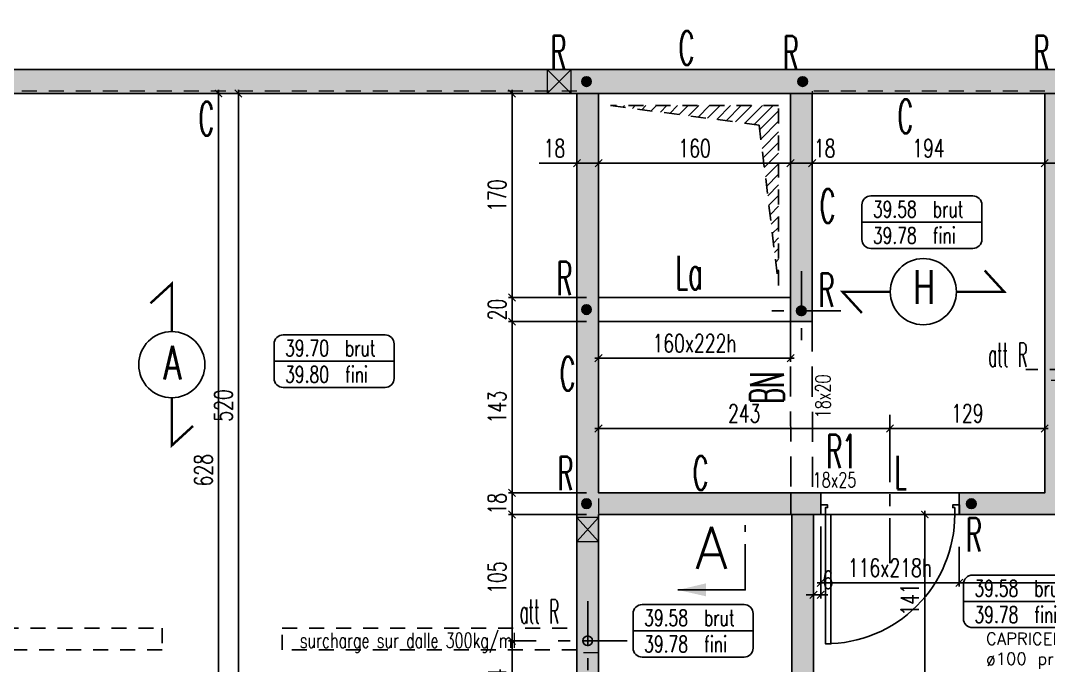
# Model space of a CAD drawing. Extents: x 308 to 787, y -199 to -146.
# Drawn here: x 363.32 to 371.88, y -167.62 to -162.24 of the extents above; entities that cross this region are included whole.
import ezdxf
from ezdxf.enums import TextEntityAlignment as Align

# ---------------------------------------------------------------- set-up
doc = ezdxf.new("R2010")
doc.units = 0
doc.header["$LTSCALE"] = 0.5
doc.header["$MEASUREMENT"] = 0
for name, pattern in [('AXES2', [1.125, 0.75, -0.125, 0.125, -0.125]), ('CACHE', [0.375, 0.25, -0.125]), ('CONTINU', [0]), ('DISCONTINU', [0.75, 0.5, -0.25]), ('DISCONTINU2', [0.375, 0.25, -0.125])]:
    doc.linetypes.add(name, pattern=pattern)
doc.layers.get('0').update_dxf_attribs({"linetype": 'CONTINUOUS'})
doc.layers.get('DEFPOINTS').update_dxf_attribs({"linetype": 'CONTINUOUS'})
doc.layers.add('00 - RESERVATIONS SPEC Plombier', color=90, linetype='CONTINUOUS', lineweight=20)
for name, color, linetype in [('_ SERTI RESERVATION', 210, 'CACHE'), ('AXES', 6, 'AXES2'), ('COTATION', 7, 'CONTINUOUS'), ('HABILLAGE', 7, 'CONTINUOUS'), ('MURS', 3, 'CONTINUOUS'), ('PLANCHER', 7, 'CONTINUOUS'), ('POCHAGE', 254, 'CONTINUOUS'), ('POTEAUX', 1, 'CONTINUOUS'), ('POUTRES', 2, 'CONTINUOUS'), ('RAID', 1, 'CONTINUOUS'), ('RDC', 7, 'DISCONTINU2'), ('REP-COUPES', 5, 'CONTINUOUS'), ('REPERAGE', 4, 'CONTINUOUS'), ('REPERE-CHAI', 4, 'CONTINUOUS'), ('REPERE-POUT', 4, 'CONTINUOUS'), ('REPERE-RAID', 4, 'CONTINUOUS'), ('TPFI cloisonsSAAD', 4, 'CONTINUOUS')]:
    doc.layers.add(name, color=color, linetype=linetype)
doc.styles.add('ROMANS8', font='romans.shx', dxfattribs={"width": 0.7})
doc.styles.get("Standard").update_dxf_attribs({"font": 'txt.shx'})
doc.dimstyles.new('COT50 cm', dxfattribs={"dimtxt": 0.15, "dimasz": 0.06, "dimexe": 0.03, "dimexo": 0.1, "dimgap": 0.05, "dimtad": 1, "dimdec": 0, "dimlfac": 100, "dimzin": 0, "dimdsep": 46, "dimtxsty": 'ROMANS8', "dimblk1": 'OBLIQUE', "dimblk2": 'OBLIQUE', "dimsah": 1, "dimcen": 0.03, "dimdle": 0.03, "dimclrt": 1, "dimadec": 0, "dimazin": 0, "dimtfac": 1, "dimtdec": 0, "dimtmove": 0, "dimatfit": 3, "dimfxl": 0, "dimtolj": 1, "dimtzin": 0, "dimlwd": -1, "dimlwe": -1, "dimarcsym": 0})

# ---------------------------------------------------------------- blocks, each defined once
blk = doc.blocks.new('139')
at = {"layer": 'HABILLAGE', "color": 7}
blk.add_line((-0.665, 0), (0.665, 0), dxfattribs=at)
at = {"layer": 'HABILLAGE'}
blk.add_lwpolyline([(-0.565, -0.291), (0.565, -0.291, 0.414214), (0.665, -0.191), (0.665, 0.191, 0.414214), (0.565, 0.291), (-0.565, 0.291, 0.414214), (-0.665, 0.191), (-0.665, -0.191, 0.414214)], format="xyb", close=True, dxfattribs=at)
at = {"layer": 'HABILLAGE', "color": 1, "width": 0.7}
for s, p in [('brut', (0.121, 0.054)), ('fini', (0.121, -0.237))]:
    blk.add_text(s, height=0.18, dxfattribs=at).set_placement(p)
for tag, p in [('NIVBRUT', (-0.543, 0.054)), ('NIVFINI', (-0.543, -0.237))]:
    blk.add_attdef(tag, p, '', height=0.18, dxfattribs=at)
blk = doc.blocks.new('_Oblique')
at = {"layer": 'COTATION', "color": 0, "lineweight": -2}
blk.add_line((-0.5, -0.5), (0.5, 0.5), dxfattribs=at)
blk = doc.blocks.new('*D43')
at = {"layer": 'COTATION', "color": 0, "transparency": 16777216}
for p, q in [((367.9235, -160.071), (368.1634, -160.071)), ((367.9535, -160.371), (367.9535, -160.041)), ((368.1334, -160.371), (368.1334, -160.041))]:
    blk.add_line(p, q, dxfattribs=at)
at = {"layer": 'DEFPOINTS', "color": 0, "transparency": 16777216}
for p in [(368.1334, -160.071), (367.9535, -162.8513), (368.1334, -162.8514)]:
    blk.add_point(p, dxfattribs=at)
at = {"layer": 'COTATION', "color": 0, "transparency": 16777216, "xscale": 0.06, "yscale": 0.06, "zscale": 0.06, "rotation": 180}
blk.add_blockref('_Oblique', (367.9535, -160.071), dxfattribs=at)
at = {"layer": 'COTATION', "color": 0, "transparency": 16777216, "xscale": 0.06, "yscale": 0.06, "zscale": 0.06}
blk.add_blockref('_Oblique', (368.1334, -160.071), dxfattribs=at)
at = {"layer": 'COTATION', "color": 1, "transparency": 16777216, "insert": (368.0434, -159.946), "char_height": 0.15, "attachment_point": 5, "style": 'ROMANS8'}
blk.add_mtext('\\A1;18', dxfattribs=at)
blk = doc.blocks.new('*D44')
at = {"layer": 'COTATION', "color": 0, "transparency": 16777216}
for p, q in [((368.1034, -160.071), (369.764, -160.071)), ((368.1334, -160.371), (368.1334, -160.041)), ((369.734, -160.371), (369.734, -160.041))]:
    blk.add_line(p, q, dxfattribs=at)
at = {"layer": 'DEFPOINTS', "color": 0, "transparency": 16777216}
for p in [(369.734, -160.071), (368.1334, -162.8514), (369.734, -162.8522)]:
    blk.add_point(p, dxfattribs=at)
at = {"layer": 'COTATION', "color": 0, "transparency": 16777216, "xscale": 0.06, "yscale": 0.06, "zscale": 0.06, "rotation": 180}
blk.add_blockref('_Oblique', (368.1334, -160.071), dxfattribs=at)
at = {"layer": 'COTATION', "color": 0, "transparency": 16777216, "xscale": 0.06, "yscale": 0.06, "zscale": 0.06}
blk.add_blockref('_Oblique', (369.734, -160.071), dxfattribs=at)
at = {"layer": 'COTATION', "color": 1, "transparency": 16777216, "insert": (368.9337, -159.946), "char_height": 0.15, "attachment_point": 5, "style": 'ROMANS8'}
blk.add_mtext('\\A1;160', dxfattribs=at)
blk = doc.blocks.new('*D45')
at = {"layer": 'COTATION', "color": 0, "transparency": 16777216}
for p, q in [((369.704, -160.071), (369.9441, -160.071)), ((369.734, -160.371), (369.734, -160.041)), ((369.9141, -160.371), (369.9141, -160.041))]:
    blk.add_line(p, q, dxfattribs=at)
at = {"layer": 'DEFPOINTS', "color": 0, "transparency": 16777216}
for p in [(369.9141, -160.071), (369.734, -162.8522), (369.9141, -162.8522)]:
    blk.add_point(p, dxfattribs=at)
at = {"layer": 'COTATION', "color": 0, "transparency": 16777216, "xscale": 0.06, "yscale": 0.06, "zscale": 0.06, "rotation": 180}
blk.add_blockref('_Oblique', (369.734, -160.071), dxfattribs=at)
at = {"layer": 'COTATION', "color": 0, "transparency": 16777216, "xscale": 0.06, "yscale": 0.06, "zscale": 0.06}
blk.add_blockref('_Oblique', (369.9141, -160.071), dxfattribs=at)
at = {"layer": 'COTATION', "color": 1, "transparency": 16777216, "insert": (369.8241, -159.946), "char_height": 0.15, "attachment_point": 5, "style": 'ROMANS8'}
blk.add_mtext('\\A1;18', dxfattribs=at)
blk = doc.blocks.new('*D46')
at = {"layer": 'COTATION', "color": 0, "transparency": 16777216}
for p, q in [((369.8841, -160.071), (371.8818, -160.071)), ((369.9141, -160.371), (369.9141, -160.041)), ((371.8518, -160.371), (371.8518, -160.041))]:
    blk.add_line(p, q, dxfattribs=at)
at = {"layer": 'DEFPOINTS', "color": 0, "transparency": 16777216}
for p in [(371.8518, -160.071), (369.9141, -162.8522), (371.8518, -162.8522)]:
    blk.add_point(p, dxfattribs=at)
at = {"layer": 'COTATION', "color": 0, "transparency": 16777216, "xscale": 0.06, "yscale": 0.06, "zscale": 0.06, "rotation": 180}
blk.add_blockref('_Oblique', (369.9141, -160.071), dxfattribs=at)
at = {"layer": 'COTATION', "color": 0, "transparency": 16777216, "xscale": 0.06, "yscale": 0.06, "zscale": 0.06}
blk.add_blockref('_Oblique', (371.8518, -160.071), dxfattribs=at)
at = {"layer": 'COTATION', "color": 1, "transparency": 16777216, "insert": (370.8829, -159.946), "char_height": 0.15, "attachment_point": 5, "style": 'ROMANS8'}
blk.add_mtext('\\A1;194', dxfattribs=at)
blk = doc.blocks.new('*D47')
at = {"layer": 'COTATION', "color": 0, "transparency": 16777216}
for p, q in [((371.8218, -160.071), (372.0618, -160.071)), ((371.8518, -160.371), (371.8518, -160.041)), ((372.0318, -160.371), (372.0318, -160.041))]:
    blk.add_line(p, q, dxfattribs=at)
at = {"layer": 'DEFPOINTS', "color": 0, "transparency": 16777216}
for p in [(372.0318, -160.071), (371.8518, -162.8522), (372.0318, -162.8522)]:
    blk.add_point(p, dxfattribs=at)
at = {"layer": 'COTATION', "color": 0, "transparency": 16777216, "xscale": 0.06, "yscale": 0.06, "zscale": 0.06, "rotation": 180}
blk.add_blockref('_Oblique', (371.8518, -160.071), dxfattribs=at)
at = {"layer": 'COTATION', "color": 0, "transparency": 16777216, "xscale": 0.06, "yscale": 0.06, "zscale": 0.06}
blk.add_blockref('_Oblique', (372.0318, -160.071), dxfattribs=at)
at = {"layer": 'COTATION', "color": 1, "transparency": 16777216, "insert": (371.9418, -159.946), "char_height": 0.15, "attachment_point": 5, "style": 'ROMANS8'}
blk.add_mtext('\\A1;18', dxfattribs=at)
blk = doc.blocks.new('*D92')
at = {"layer": 'COTATION', "color": 0, "transparency": 16777216}
for p, q in [((353.2059, -159.5462), (375.0628, -159.5462)), ((353.2359, -160.3413), (353.2359, -159.5162)), ((375.0328, -160.5462), (375.0328, -159.5162))]:
    blk.add_line(p, q, dxfattribs=at)
at = {"layer": 'DEFPOINTS', "color": 0, "transparency": 16777216}
for p in [(375.0328, -159.5462), (353.2359, -160.4413), (375.0328, -162.6513)]:
    blk.add_point(p, dxfattribs=at)
at = {"layer": 'COTATION', "color": 0, "transparency": 16777216, "xscale": 0.06, "yscale": 0.06, "zscale": 0.06, "rotation": 180}
blk.add_blockref('_Oblique', (353.2359, -159.5462), dxfattribs=at)
at = {"layer": 'COTATION', "color": 0, "transparency": 16777216, "xscale": 0.06, "yscale": 0.06, "zscale": 0.06}
blk.add_blockref('_Oblique', (375.0328, -159.5462), dxfattribs=at)
at = {"layer": 'COTATION', "color": 1, "transparency": 16777216, "insert": (364.1343, -159.4212), "char_height": 0.15, "attachment_point": 5, "style": 'ROMANS8'}
blk.add_mtext('\\A1;2180', dxfattribs=at)
blk = doc.blocks.new('*D289')
at = {"layer": 'COTATION', "color": 0, "transparency": 16777216}
for p, q in [((365.4418, -162.8513), (365.1015, -162.8513)), ((365.1315, -168.0813), (365.1315, -162.8213)), ((365.4152, -168.0513), (365.1015, -168.0513))]:
    blk.add_line(p, q, dxfattribs=at)
at = {"layer": 'DEFPOINTS', "color": 0, "transparency": 16777216}
for p in [(365.1315, -162.8513), (365.5418, -162.8513), (365.5152, -168.0513)]:
    blk.add_point(p, dxfattribs=at)
at = {"layer": 'COTATION', "color": 0, "transparency": 16777216, "xscale": 0.06, "yscale": 0.06, "zscale": 0.06}
for p, rotation in [((365.1315, -162.8513), 90), ((365.1315, -168.0513), 270)]:
    blk.add_blockref('_Oblique', p, dxfattribs=dict(at, rotation=rotation))
at = {"layer": 'COTATION', "color": 1, "transparency": 16777216, "insert": (365.0065, -165.4513), "char_height": 0.15, "attachment_point": 5, "rotation": 90, "style": 'ROMANS8'}
blk.add_mtext('\\A1;520', dxfattribs=at)
blk = doc.blocks.new('*D301')
at = {"layer": 'COTATION', "color": 0, "transparency": 16777216}
for p, q in [((367.4124, -168.0813), (367.4124, -167.3813)), ((367.6139, -167.4113), (367.3824, -167.4113)), ((367.7361, -168.0513), (367.3824, -168.0513))]:
    blk.add_line(p, q, dxfattribs=at)
at = {"layer": 'DEFPOINTS', "color": 0, "transparency": 16777216}
for p in [(367.4124, -167.4113), (367.7139, -167.4113), (367.8361, -168.0513)]:
    blk.add_point(p, dxfattribs=at)
at = {"layer": 'COTATION', "color": 0, "transparency": 16777216, "xscale": 0.06, "yscale": 0.06, "zscale": 0.06}
for p, rotation in [((367.4124, -167.4113), 90), ((367.4124, -168.0513), 270)]:
    blk.add_blockref('_Oblique', p, dxfattribs=dict(at, rotation=rotation))
at = {"layer": 'COTATION', "color": 1, "transparency": 16777216, "insert": (367.2874, -167.7313), "char_height": 0.15, "attachment_point": 5, "rotation": 90, "style": 'ROMANS8'}
blk.add_mtext('\\A1;64', dxfattribs=at)
blk = doc.blocks.new('*D302')
at = {"layer": 'COTATION', "color": 0, "transparency": 16777216}
for p, q in [((368.0341, -166.3595), (367.3824, -166.3595)), ((367.4124, -167.4413), (367.4124, -166.3295)), ((367.6139, -167.4113), (367.3824, -167.4113))]:
    blk.add_line(p, q, dxfattribs=at)
at = {"layer": 'DEFPOINTS', "color": 0, "transparency": 16777216}
for p in [(367.4124, -166.3595), (368.1341, -166.3595), (367.7139, -167.4113)]:
    blk.add_point(p, dxfattribs=at)
at = {"layer": 'COTATION', "color": 0, "transparency": 16777216, "xscale": 0.06, "yscale": 0.06, "zscale": 0.06}
for p, rotation in [((367.4124, -166.3595), 90), ((367.4124, -167.4113), 270)]:
    blk.add_blockref('_Oblique', p, dxfattribs=dict(at, rotation=rotation))
at = {"layer": 'COTATION', "color": 1, "transparency": 16777216, "insert": (367.2874, -166.8854), "char_height": 0.15, "attachment_point": 5, "rotation": 90, "style": 'ROMANS8'}
blk.add_mtext('\\A1;105', dxfattribs=at)
blk = doc.blocks.new('*D303')
at = {"layer": 'COTATION', "color": 0, "transparency": 16777216}
for p, q in [((368.0341, -166.179), (367.3824, -166.179)), ((367.4124, -166.3895), (367.4124, -166.149)), ((368.0341, -166.3595), (367.3824, -166.3595))]:
    blk.add_line(p, q, dxfattribs=at)
at = {"layer": 'DEFPOINTS', "color": 0, "transparency": 16777216}
for p in [(367.4124, -166.179), (368.1341, -166.179), (368.1341, -166.3595)]:
    blk.add_point(p, dxfattribs=at)
at = {"layer": 'COTATION', "color": 0, "transparency": 16777216, "xscale": 0.06, "yscale": 0.06, "zscale": 0.06}
for p, rotation in [((367.4124, -166.179), 90), ((367.4124, -166.3595), 270)]:
    blk.add_blockref('_Oblique', p, dxfattribs=dict(at, rotation=rotation))
at = {"layer": 'COTATION', "color": 1, "transparency": 16777216, "insert": (367.2874, -166.2692), "char_height": 0.15, "attachment_point": 5, "rotation": 90, "style": 'ROMANS8'}
blk.add_mtext('\\A1;18', dxfattribs=at)
blk = doc.blocks.new('*D304')
at = {"layer": 'COTATION', "color": 0, "transparency": 16777216}
for p, q in [((367.4124, -166.209), (367.4124, -164.7217)), ((368.0339, -164.7517), (367.3824, -164.7517)), ((368.0341, -166.179), (367.3824, -166.179))]:
    blk.add_line(p, q, dxfattribs=at)
at = {"layer": 'DEFPOINTS', "color": 0, "transparency": 16777216}
for p in [(367.4124, -164.7517), (368.1339, -164.7517), (368.1341, -166.179)]:
    blk.add_point(p, dxfattribs=at)
at = {"layer": 'COTATION', "color": 0, "transparency": 16777216, "xscale": 0.06, "yscale": 0.06, "zscale": 0.06}
for p, rotation in [((367.4124, -164.7517), 90), ((367.4124, -166.179), 270)]:
    blk.add_blockref('_Oblique', p, dxfattribs=dict(at, rotation=rotation))
at = {"layer": 'COTATION', "color": 1, "transparency": 16777216, "insert": (367.2874, -165.4653), "char_height": 0.15, "attachment_point": 5, "rotation": 90, "style": 'ROMANS8'}
blk.add_mtext('\\A1;143', dxfattribs=at)
blk = doc.blocks.new('*D305')
at = {"layer": 'COTATION', "color": 0, "transparency": 16777216}
for p, q in [((368.0339, -164.5517), (367.3824, -164.5517)), ((367.4124, -164.7817), (367.4124, -164.5217)), ((368.0339, -164.7517), (367.3824, -164.7517))]:
    blk.add_line(p, q, dxfattribs=at)
at = {"layer": 'DEFPOINTS', "color": 0, "transparency": 16777216}
for p in [(367.4124, -164.5517), (368.1339, -164.5517), (368.1339, -164.7517)]:
    blk.add_point(p, dxfattribs=at)
at = {"layer": 'COTATION', "color": 0, "transparency": 16777216, "xscale": 0.06, "yscale": 0.06, "zscale": 0.06}
for p, rotation in [((367.4124, -164.5517), 90), ((367.4124, -164.7517), 270)]:
    blk.add_blockref('_Oblique', p, dxfattribs=dict(at, rotation=rotation))
at = {"layer": 'COTATION', "color": 1, "transparency": 16777216, "insert": (367.2874, -164.6517), "char_height": 0.15, "attachment_point": 5, "rotation": 90, "style": 'ROMANS8'}
blk.add_mtext('\\A1;20', dxfattribs=at)
blk = doc.blocks.new('*D306')
at = {"layer": 'COTATION', "color": 0, "transparency": 16777216}
for p, q in [((367.7437, -162.8513), (367.3824, -162.8513)), ((367.4124, -164.5817), (367.4124, -162.8213)), ((368.0339, -164.5517), (367.3824, -164.5517))]:
    blk.add_line(p, q, dxfattribs=at)
at = {"layer": 'DEFPOINTS', "color": 0, "transparency": 16777216}
for p in [(367.4124, -162.8513), (367.8437, -162.8513), (368.1339, -164.5517)]:
    blk.add_point(p, dxfattribs=at)
at = {"layer": 'COTATION', "color": 0, "transparency": 16777216, "xscale": 0.06, "yscale": 0.06, "zscale": 0.06}
for p, rotation in [((367.4124, -162.8513), 90), ((367.4124, -164.5517), 270)]:
    blk.add_blockref('_Oblique', p, dxfattribs=dict(at, rotation=rotation))
at = {"layer": 'COTATION', "color": 1, "transparency": 16777216, "insert": (367.2874, -163.7015), "char_height": 0.15, "attachment_point": 5, "rotation": 90, "style": 'ROMANS8'}
blk.add_mtext('\\A1;170', dxfattribs=at)
blk = doc.blocks.new('*D552')
at = {"layer": 'COTATION', "color": 0, "transparency": 16777216}
for p, q in [((367.9534, -163.3052), (367.9534, -163.462)), ((368.1337, -163.3052), (368.1337, -163.462)), ((367.9534, -163.432), (367.6384, -163.432)), ((368.1337, -163.432), (367.9234, -163.432))]:
    blk.add_line(p, q, dxfattribs=at)
at = {"layer": 'DEFPOINTS', "color": 0, "transparency": 16777216}
for p in [(367.9534, -163.2052), (368.1337, -163.2052), (368.1337, -163.432)]:
    blk.add_point(p, dxfattribs=at)
at = {"layer": 'COTATION', "color": 0, "transparency": 16777216, "xscale": 0.06, "yscale": 0.06, "zscale": 0.06, "rotation": 180}
blk.add_blockref('_Oblique', (367.9534, -163.432), dxfattribs=at)
at = {"layer": 'COTATION', "color": 0, "transparency": 16777216, "xscale": 0.06, "yscale": 0.06, "zscale": 0.06}
blk.add_blockref('_Oblique', (368.1337, -163.432), dxfattribs=at)
at = {"layer": 'COTATION', "color": 1, "transparency": 16777216, "insert": (367.7659, -163.307), "char_height": 0.15, "attachment_point": 5, "style": 'ROMANS8'}
blk.add_mtext('\\A1;18', dxfattribs=at)
blk = doc.blocks.new('*D553')
at = {"layer": 'COTATION', "color": 0, "transparency": 16777216}
for p, q in [((368.1337, -163.3052), (368.1337, -163.462)), ((368.1037, -163.432), (369.7636, -163.432)), ((369.7336, -163.432), (369.7336, -163.462))]:
    blk.add_line(p, q, dxfattribs=at)
at = {"layer": 'DEFPOINTS', "color": 0, "transparency": 16777216}
for p in [(368.1337, -163.2052), (369.7336, -163.3553), (369.7336, -163.432)]:
    blk.add_point(p, dxfattribs=at)
at = {"layer": 'COTATION', "color": 0, "transparency": 16777216, "xscale": 0.06, "yscale": 0.06, "zscale": 0.06, "rotation": 180}
blk.add_blockref('_Oblique', (368.1337, -163.432), dxfattribs=at)
at = {"layer": 'COTATION', "color": 0, "transparency": 16777216, "xscale": 0.06, "yscale": 0.06, "zscale": 0.06}
blk.add_blockref('_Oblique', (369.7336, -163.432), dxfattribs=at)
at = {"layer": 'COTATION', "color": 1, "transparency": 16777216, "insert": (368.9337, -163.307), "char_height": 0.15, "attachment_point": 5, "style": 'ROMANS8'}
blk.add_mtext('\\A1;160', dxfattribs=at)
blk = doc.blocks.new('*D554')
at = {"layer": 'COTATION', "color": 0, "transparency": 16777216}
for p, q in [((369.7036, -163.432), (369.9441, -163.432)), ((369.7336, -163.432), (369.7336, -163.462)), ((369.9141, -163.432), (369.9141, -163.462))]:
    blk.add_line(p, q, dxfattribs=at)
at = {"layer": 'DEFPOINTS', "color": 0, "transparency": 16777216}
for p in [(369.7336, -163.3553), (369.9141, -163.3553), (369.9141, -163.432)]:
    blk.add_point(p, dxfattribs=at)
at = {"layer": 'COTATION', "color": 0, "transparency": 16777216, "xscale": 0.06, "yscale": 0.06, "zscale": 0.06, "rotation": 180}
blk.add_blockref('_Oblique', (369.7336, -163.432), dxfattribs=at)
at = {"layer": 'COTATION', "color": 0, "transparency": 16777216, "xscale": 0.06, "yscale": 0.06, "zscale": 0.06}
blk.add_blockref('_Oblique', (369.9141, -163.432), dxfattribs=at)
at = {"layer": 'COTATION', "color": 1, "transparency": 16777216, "insert": (370.018, -163.307), "char_height": 0.15, "attachment_point": 5, "style": 'ROMANS8'}
blk.add_mtext('\\A1;18', dxfattribs=at)
blk = doc.blocks.new('*D555')
at = {"layer": 'COTATION', "color": 0, "transparency": 16777216}
for p, q in [((369.8841, -163.432), (371.8818, -163.432)), ((369.9141, -163.432), (369.9141, -163.462)), ((371.8518, -163.498), (371.8518, -163.402))]:
    blk.add_line(p, q, dxfattribs=at)
at = {"layer": 'DEFPOINTS', "color": 0, "transparency": 16777216}
for p in [(369.9141, -163.3553), (371.8518, -163.432), (371.8518, -163.598)]:
    blk.add_point(p, dxfattribs=at)
at = {"layer": 'COTATION', "color": 0, "transparency": 16777216, "xscale": 0.06, "yscale": 0.06, "zscale": 0.06, "rotation": 180}
blk.add_blockref('_Oblique', (369.9141, -163.432), dxfattribs=at)
at = {"layer": 'COTATION', "color": 0, "transparency": 16777216, "xscale": 0.06, "yscale": 0.06, "zscale": 0.06}
blk.add_blockref('_Oblique', (371.8518, -163.432), dxfattribs=at)
at = {"layer": 'COTATION', "color": 1, "transparency": 16777216, "insert": (370.8829, -163.307), "char_height": 0.15, "attachment_point": 5, "style": 'ROMANS8'}
blk.add_mtext('\\A1;194', dxfattribs=at)
blk = doc.blocks.new('*D556')
at = {"layer": 'COTATION', "color": 0, "transparency": 16777216}
for p, q in [((371.8218, -163.432), (372.0618, -163.432)), ((371.8518, -163.498), (371.8518, -163.402)), ((372.0318, -163.5622), (372.0318, -163.402))]:
    blk.add_line(p, q, dxfattribs=at)
at = {"layer": 'DEFPOINTS', "color": 0, "transparency": 16777216}
for p in [(372.0318, -163.432), (371.8518, -163.598), (372.0318, -163.6622)]:
    blk.add_point(p, dxfattribs=at)
at = {"layer": 'COTATION', "color": 0, "transparency": 16777216, "xscale": 0.06, "yscale": 0.06, "zscale": 0.06, "rotation": 180}
blk.add_blockref('_Oblique', (371.8518, -163.432), dxfattribs=at)
at = {"layer": 'COTATION', "color": 0, "transparency": 16777216, "xscale": 0.06, "yscale": 0.06, "zscale": 0.06}
blk.add_blockref('_Oblique', (372.0318, -163.432), dxfattribs=at)
at = {"layer": 'COTATION', "color": 1, "transparency": 16777216, "insert": (372.1342, -163.307), "char_height": 0.15, "attachment_point": 5, "style": 'ROMANS8'}
blk.add_mtext('\\A1;18', dxfattribs=at)
blk = doc.blocks.new('*D594')
at = {"layer": 'COTATION', "color": 0, "transparency": 16777216}
for p, q in [((369.9847, -166.4585), (369.9847, -167.0587)), ((369.9247, -166.6403), (369.9247, -167.0587)), ((369.9247, -167.0287), (369.8647, -167.0287)), ((369.9247, -167.0287), (369.9847, -167.0287)), ((369.9847, -167.0287), (370.0447, -167.0287))]:
    blk.add_line(p, q, dxfattribs=at)
at = {"layer": 'DEFPOINTS', "color": 0, "transparency": 16777216}
for p in [(369.9847, -166.3585), (369.9247, -166.5403), (369.9847, -167.0287)]:
    blk.add_point(p, dxfattribs=at)
at = {"layer": 'COTATION', "color": 0, "transparency": 16777216, "xscale": 0.06, "yscale": 0.06, "zscale": 0.06}
blk.add_blockref('_Oblique', (369.9247, -167.0287), dxfattribs=at)
at = {"layer": 'COTATION', "color": 0, "transparency": 16777216, "xscale": 0.06, "yscale": 0.06, "zscale": 0.06, "rotation": 180}
blk.add_blockref('_Oblique', (369.9847, -167.0287), dxfattribs=at)
at = {"layer": 'COTATION', "color": 1, "transparency": 16777216, "insert": (370.0447, -166.9037), "char_height": 0.15, "attachment_point": 5, "style": 'ROMANS8'}
blk.add_mtext('\\A1;6', dxfattribs=at)
blk = doc.blocks.new('*D595')
at = {"layer": 'COTATION', "color": 0, "transparency": 16777216}
for p, q in [((369.9847, -166.6281), (369.9847, -166.9581)), ((371.1397, -166.6281), (371.1397, -166.9581)), ((369.9547, -166.9281), (371.1697, -166.9281))]:
    blk.add_line(p, q, dxfattribs=at)
at = {"layer": 'DEFPOINTS', "color": 0, "transparency": 16777216}
for p in [(369.9847, -166.2579), (371.1397, -166.2578), (371.1397, -166.9281)]:
    blk.add_point(p, dxfattribs=at)
at = {"layer": 'COTATION', "color": 0, "transparency": 16777216, "xscale": 0.06, "yscale": 0.06, "zscale": 0.06, "rotation": 180}
blk.add_blockref('_Oblique', (369.9847, -166.9281), dxfattribs=at)
at = {"layer": 'COTATION', "color": 0, "transparency": 16777216, "xscale": 0.06, "yscale": 0.06, "zscale": 0.06}
blk.add_blockref('_Oblique', (371.1397, -166.9281), dxfattribs=at)
at = {"layer": 'COTATION', "color": 1, "transparency": 16777216, "insert": (370.5622, -166.8031), "char_height": 0.15, "attachment_point": 5, "style": 'ROMANS8'}
blk.add_mtext('\\A1;116x218h', dxfattribs=at)
blk = doc.blocks.new('*D596')
at = {"layer": 'COTATION', "color": 0, "transparency": 16777216}
for p, q in [((371.1397, -166.6281), (371.1397, -166.9581)), ((373.3412, -166.8616), (373.3412, -166.9581)), ((371.1097, -166.9281), (373.3712, -166.9281))]:
    blk.add_line(p, q, dxfattribs=at)
at = {"layer": 'DEFPOINTS', "color": 0, "transparency": 16777216}
for p in [(371.1397, -166.2578), (373.3412, -166.7616), (373.3412, -166.9281)]:
    blk.add_point(p, dxfattribs=at)
at = {"layer": 'COTATION', "color": 0, "transparency": 16777216, "xscale": 0.06, "yscale": 0.06, "zscale": 0.06, "rotation": 180}
blk.add_blockref('_Oblique', (371.1397, -166.9281), dxfattribs=at)
at = {"layer": 'COTATION', "color": 0, "transparency": 16777216, "xscale": 0.06, "yscale": 0.06, "zscale": 0.06}
blk.add_blockref('_Oblique', (373.3412, -166.9281), dxfattribs=at)
at = {"layer": 'COTATION', "color": 1, "transparency": 16777216, "insert": (372.2404, -166.8031), "char_height": 0.15, "attachment_point": 5, "style": 'ROMANS8'}
blk.add_mtext('\\A1;220', dxfattribs=at)
blk = doc.blocks.new('A$C6B096A38')
at = {"layer": 'POCHAGE'}
h = blk.add_hatch(dxfattribs=at)
h.set_pattern_fill('AR-SAND', color=0, scale=0.07)
h.set_pattern_definition([(37.5, (-513.79323, 160.44126), (-0.004409535, 0.134877664), [0, -0.1064, 0, -0.119, 0, -0.11375]), (7.5, (-513.79323, 160.44126), (0.12388437, 0.197550225), [0, -0.0574, 0, -0.0959, 0, -0.03675]), (327.5, (-513.87933, 160.44126), (0.21798993, 0.000396134), [0, -0.035, 0, -0.126, 0, -0.1645]), (317.5, (-513.87933, 160.44126), (0.21042886, 0.06143729), [0, -0.0175, 0, -0.0826, 0, -0.0945])])
h.paths.add_polyline_path([(28.9369, -2.21), (15.7638, -2.21), (9.42, -2.21), (9.42, -2.39), (13.0197, -2.39), (13.0197, -5.2993), (13.1997, -5.2993), (13.1997, -5.1293), (14.397, -5.1293), (14.397, -6.865), (14.577, -6.865), (14.577, -4.9493), (13.1997, -4.9493), (13.1997, -2.39), (15.7735, -2.39), (15.7735, -6.865), (15.9535, -6.865), (15.9535, -2.39), (21.857, -2.39), (21.857, -7.07), (22.0369, -7.07), (22.0375, -2.4101), (23.6379, -2.4101), (23.6373, -4.3102), (23.818, -4.3102), (23.818, -2.39), (25.7556, -2.3901), (25.7556, -4.8004), (25.9357, -4.8004), (25.9357, -2.41), (28.7769, -2.41), (28.7769, -8.975), (28.9369, -8.975)])
at = {"layer": 'AXES', "color": 1}
for p, q in [((23.7275, -3.8914), (23.7275, -4.5491)), ((24.0564, -4.2202), (23.3986, -4.2202)), ((26.1747, -4.7104), (25.517, -4.7104)), ((21.9469, -6.6411), (21.9469, -7.2989)), ((22.2758, -6.97), (21.6181, -6.97))]:
    blk.add_line(p, q, dxfattribs=at)
at = {"layer": 'RAID'}
for centre in [(23.7275, -4.2202), (21.9469, -6.97)]:
    blk.add_circle(centre, 0.04, dxfattribs=at)
at = {"layer": 'RDC', "linetype": 'CACHE', "lineweight": 15}
blk.add_lwpolyline([(15.7638, -2.21), (28.9369, -2.21), (28.9369, -8.975), (28.7769, -8.975), (28.7769, -2.41), (25.9357, -2.41), (25.9357, -4.8004), (25.7556, -4.8004), (25.7556, -2.3901), (23.818, -2.39), (23.818, -4.3102), (23.6373, -4.3102), (23.6379, -2.4101), (22.0375, -2.4101), (22.0369, -7.07), (21.857, -7.07), (21.857, -2.39), (15.9535, -2.39)], dxfattribs=at)
blk = doc.blocks.new('A$C107C5660')
for p, q in [((0, 0), (0, 0.07)), ((1.0196, 0), (1.0196, 0.07))]:
    blk.add_line(p, q)
for points in [[(0, 0.07), (0.0175, 0.07), (0.0175, 0.07), (0.05, 0.07), (0.05, 0.05), (0.035, 0.05), (0.035, 0), (0.025, 0), (0.025, 0), (0, 0)], [(1.0196, 0.07), (0.9871, 0.07), (0.9871, 0.07), (0.9696, 0.07), (0.9696, 0.05), (0.9846, 0.05), (0.9846, 0), (0.9946, 0), (0.9946, 0), (1.0196, 0)]]:
    blk.add_lwpolyline(points)
blk.add_lwpolyline([(0.075, 0), (0.035, 0), (0.035, -0.9496), (0.075, -0.9496)], close=True)
blk.add_arc((0.035, 0), 0.9496, 269.99904, 359.99905)
blk = doc.blocks.new('*D1006')
at = {"layer": 'COTATION', "color": 0, "transparency": 16777216}
for p, q in [((368.1029, -165.6417), (370.5922, -165.6417)), ((368.1329, -165.9417), (368.1329, -165.6117)), ((370.5622, -165.8539), (370.5622, -165.6117))]:
    blk.add_line(p, q, dxfattribs=at)
at = {"layer": 'DEFPOINTS', "color": 0, "transparency": 16777216}
for p in [(370.5622, -165.6417), (370.5622, -165.9539), (368.1329, -166.1815)]:
    blk.add_point(p, dxfattribs=at)
at = {"layer": 'COTATION', "color": 0, "transparency": 16777216, "xscale": 0.06, "yscale": 0.06, "zscale": 0.06, "rotation": 180}
blk.add_blockref('_Oblique', (368.1329, -165.6417), dxfattribs=at)
at = {"layer": 'COTATION', "color": 0, "transparency": 16777216, "xscale": 0.06, "yscale": 0.06, "zscale": 0.06}
blk.add_blockref('_Oblique', (370.5622, -165.6417), dxfattribs=at)
at = {"layer": 'COTATION', "color": 1, "transparency": 16777216, "insert": (369.3476, -165.5167), "char_height": 0.15, "attachment_point": 5, "style": 'ROMANS8'}
blk.add_mtext('\\A1;243', dxfattribs=at)
blk = doc.blocks.new('*D1007')
at = {"layer": 'COTATION', "color": 0, "transparency": 16777216}
for p, q in [((370.5322, -165.6417), (371.8818, -165.6417)), ((370.5622, -165.8539), (370.5622, -165.6117)), ((371.8518, -165.7734), (371.8518, -165.6117))]:
    blk.add_line(p, q, dxfattribs=at)
at = {"layer": 'DEFPOINTS', "color": 0, "transparency": 16777216}
for p in [(371.8518, -165.6417), (371.8518, -165.8734), (370.5622, -165.9539)]:
    blk.add_point(p, dxfattribs=at)
at = {"layer": 'COTATION', "color": 0, "transparency": 16777216, "xscale": 0.06, "yscale": 0.06, "zscale": 0.06, "rotation": 180}
blk.add_blockref('_Oblique', (370.5622, -165.6417), dxfattribs=at)
at = {"layer": 'COTATION', "color": 0, "transparency": 16777216, "xscale": 0.06, "yscale": 0.06, "zscale": 0.06}
blk.add_blockref('_Oblique', (371.8518, -165.6417), dxfattribs=at)
at = {"layer": 'COTATION', "color": 1, "transparency": 16777216, "insert": (371.207, -165.5167), "char_height": 0.15, "attachment_point": 5, "style": 'ROMANS8'}
blk.add_mtext('\\A1;129', dxfattribs=at)
blk = doc.blocks.new('_ArchTick')
at = {"color": 0, "linetype": 'ByBlock', "const_width": 0.15}
blk.add_lwpolyline([(-0.5, -0.5), (0.5, 0.5)], dxfattribs=at)
blk = doc.blocks.new('*D1075')
at = {"layer": '_ SERTI RESERVATION', "color": 0, "linetype": 'CONTINU', "transparency": 16777216}
for p, q in [((365.3724, -162.8513), (364.9355, -162.8513)), ((364.9655, -169.1588), (364.9655, -162.8213)), ((365.3724, -169.1288), (364.9355, -169.1288))]:
    blk.add_line(p, q, dxfattribs=at)
at = {"layer": 'DEFPOINTS', "color": 0, "linetype": 'CONTINU', "transparency": 16777216}
for p in [(364.9655, -162.8513), (365.4724, -162.8513), (365.4724, -169.1288)]:
    blk.add_point(p, dxfattribs=at)
at = {"layer": '_ SERTI RESERVATION', "color": 0, "linetype": 'CONTINU', "transparency": 16777216, "xscale": 0.06, "yscale": 0.06, "zscale": 0.06}
for p, rotation in [((364.9655, -162.8513), 90), ((364.9655, -169.1288), 270)]:
    blk.add_blockref('_ArchTick', p, dxfattribs=dict(at, rotation=rotation))
at = {"layer": '_ SERTI RESERVATION', "linetype": 'CONTINU', "transparency": 16777216, "insert": (364.8405, -165.9901), "char_height": 0.15, "attachment_point": 5, "rotation": 90, "style": 'ROMANS8'}
blk.add_mtext('\\A1;628', dxfattribs=at)
blk = doc.blocks.new('*D1083')
at = {"layer": '_ SERTI RESERVATION', "color": 0, "linetype": 'CONTINU', "transparency": 16777216}
for p, q in [((371.739, -166.3591), (370.822, -166.3591)), ((370.852, -167.8038), (370.852, -166.3291)), ((371.739, -167.7738), (370.822, -167.7738))]:
    blk.add_line(p, q, dxfattribs=at)
at = {"layer": 'DEFPOINTS', "color": 0, "linetype": 'CONTINU', "transparency": 16777216}
for p in [(370.852, -166.3591), (371.839, -166.3591), (371.839, -167.7738)]:
    blk.add_point(p, dxfattribs=at)
at = {"layer": '_ SERTI RESERVATION', "color": 0, "linetype": 'CONTINU', "transparency": 16777216, "xscale": 0.06, "yscale": 0.06, "zscale": 0.06}
for p, rotation in [((370.852, -166.3591), 90), ((370.852, -167.7738), 270)]:
    blk.add_blockref('_ArchTick', p, dxfattribs=dict(at, rotation=rotation))
at = {"layer": '_ SERTI RESERVATION', "linetype": 'CONTINU', "transparency": 16777216, "insert": (370.727, -167.0665), "char_height": 0.15, "attachment_point": 5, "rotation": 90, "style": 'ROMANS8'}
blk.add_mtext('\\A1;141', dxfattribs=at)
blk = doc.blocks.new('*D1282')
at = {"layer": 'COTATION', "color": 0, "transparency": 16777216}
for p, q in [((368.1331, -164.8576), (368.1331, -165.0871)), ((369.7339, -164.8567), (369.7339, -165.0871)), ((368.1031, -165.0571), (369.7639, -165.0571))]:
    blk.add_line(p, q, dxfattribs=at)
at = {"layer": 'DEFPOINTS', "color": 0, "transparency": 16777216}
for p in [(368.1331, -164.7576), (369.7339, -164.7567), (369.7339, -165.0571)]:
    blk.add_point(p, dxfattribs=at)
at = {"layer": 'COTATION', "color": 0, "transparency": 16777216, "xscale": 0.06, "yscale": 0.06, "zscale": 0.06, "rotation": 180}
blk.add_blockref('_Oblique', (368.1331, -165.0571), dxfattribs=at)
at = {"layer": 'COTATION', "color": 0, "transparency": 16777216, "xscale": 0.06, "yscale": 0.06, "zscale": 0.06}
blk.add_blockref('_Oblique', (369.7339, -165.0571), dxfattribs=at)
at = {"layer": 'COTATION', "color": 1, "transparency": 16777216, "insert": (368.9335, -164.9321), "char_height": 0.15, "attachment_point": 5, "style": 'ROMANS8'}
blk.add_mtext('\\A1;160x222h', dxfattribs=at)

msp = doc.modelspace()

# ---------------------------------------------------------------- hatches: boundary and pattern name
at = {"layer": '_ SERTI RESERVATION'}
h = msp.add_hatch(dxfattribs=at)
h.set_pattern_fill('ANSI31', color=256, scale=0.5)
h.paths.add_polyline_path([(369.4721, -163.1138), (369.634, -164.4517), (369.634, -162.9522), (368.2339, -162.9522)])
at = {"layer": 'POCHAGE'}
for points in [[(374.873, -162.8514), (374.873, -169.1709), (373.5228, -169.1709), (373.5228, -167.6074), (373.3423, -167.6074), (373.3428, -169.171), (372.898, -169.1709), (372.898, -169.3513), (375.033, -169.3512), (375.033, -162.6513), (353.2359, -162.6513), (353.2359, -160.4413), (346.1362, -160.4413), (346.1362, -160.6413), (353.0362, -160.6413), (353.0355, -167.7513), (353.2362, -167.7513), (353.2362, -162.8513)], [(369.7441, -166.3595), (369.7439, -169.3512), (371.743, -169.3513), (371.743, -169.171), (369.9248, -169.1711), (369.9246, -166.3585), (369.9846, -166.3585), (369.9847, -166.179), (368.1341, -166.179), (368.1337, -162.8513), (367.9535, -162.8513), (367.9524, -169.3513), (368.1344, -169.3511), (368.1341, -166.3595)], [(369.9141, -162.8514), (369.734, -162.8514), (369.7339, -164.7524), (369.9141, -164.7524)]]:
    msp.add_hatch(color=256, dxfattribs=at).paths.add_polyline_path(points)
h = msp.add_hatch(color=256, dxfattribs=at)
h.dxf.hatch_style = 1
h.paths.add_polyline_path([(372.0318, -166.1785), (372.0318, -162.8514), (371.8518, -162.8514), (371.8518, -166.1787), (371.1396, -166.1787), (371.1397, -166.3584), (371.1397, -166.3584), (373.3399, -166.3591), (373.3399, -166.1785)])
at = {"layer": 'POTEAUX'}
h = msp.add_hatch(color=256, dxfattribs=at)
h.dxf.hatch_style = 1
h.paths.add_polyline_path([(369.7347, -166.3592), (369.9847, -166.3585), (369.9847, -166.1779), (369.7347, -166.1787)])
at = {"layer": 'RAID'}
for points in [[(367.9928, -162.7513, -1), (368.0728, -162.7513, -1)], [(369.794, -162.7513, -1), (369.874, -162.7513, -1)], [(367.9928, -164.6516, -1), (368.0728, -164.6516, -1)], [(369.7834, -164.6615, -1), (369.8634, -164.6615, -1)], [(367.9928, -166.269, -1), (368.0728, -166.269, -1)], [(371.2397, -166.3094, 1), (371.2397, -166.2294, 1)]]:
    msp.add_hatch(color=256, dxfattribs=at).paths.add_polyline_path(points)

# ---------------------------------------------------------------- linework, layer by layer
at = {"layer": '00 - RESERVATIONS SPEC Plombier', "color": 100}
for p, q in [((367.7037, -162.6513), (367.9037, -162.8513)), ((367.7037, -162.8513), (367.9037, -162.6513)), ((367.9529, -166.5845), (368.1341, -166.3845)), ((368.1341, -166.5845), (367.9529, -166.3845))]:
    msp.add_line(p, q, dxfattribs=at)
for points in [[(367.7037, -162.6513), (367.7037, -162.8513), (367.9037, -162.8513), (367.9037, -162.6513)], [(367.9529, -166.5845), (368.1341, -166.5845), (368.1341, -166.3845), (367.9529, -166.3845)]]:
    msp.add_lwpolyline(points, close=True, dxfattribs=at)
at = {"layer": '_ SERTI RESERVATION'}
msp.add_lwpolyline([(369.4721, -163.1138), (369.634, -164.4517), (369.634, -162.9522), (368.2339, -162.9522)], close=True, dxfattribs=at)
at = {"layer": 'AXES', "color": 1}
msp.add_line((370.5622, -166.7633), (370.5622, -165.5278), dxfattribs=at)
at = {"layer": 'MURS'}
msp.add_line((353.2359, -162.6513), (375.033, -162.6513), dxfattribs=at)
for points in [[(353.2362, -162.8513), (374.873, -162.8514), (374.873, -169.1709), (373.5228, -169.1709), (373.5228, -167.6074), (373.3423, -167.6074), (373.3428, -169.171), (372.898, -169.171), (372.898, -169.3513), (375.033, -169.3512), (375.033, -162.6513)], [(367.9535, -162.8513), (367.9524, -169.3513), (368.1344, -169.3511), (368.1341, -166.3595), (369.7441, -166.3595), (369.7439, -169.3512), (371.743, -169.3513), (371.743, -169.171), (369.9248, -169.1711), (369.9246, -166.3585), (369.9846, -166.3585), (369.9847, -166.179), (368.1341, -166.179), (368.1337, -162.8513)], [(369.7022, -162.8522), (369.734, -162.8522), (369.7339, -164.7514), (369.9141, -164.7513), (369.9141, -162.8514)], [(371.8518, -162.8514), (371.8518, -166.1787), (371.1396, -166.1787), (371.1397, -166.3591), (373.3405, -166.3591), (373.3405, -166.4524), (373.5199, -166.4527), (373.5199, -164.2317), (373.3399, -164.2317), (373.3399, -166.1785), (372.0318, -166.1785), (372.0318, -162.8514)]]:
    msp.add_lwpolyline(points, dxfattribs=at)
at = {"layer": 'PLANCHER', "color": 1, "const_width": 0.02}
for points in [[(371.1154, -164.5028), (371.5135, -164.5028), (371.3512, -164.3257)], [(364.5764, -164.8346), (364.5764, -164.4365), (364.3992, -164.5988)], [(370.5641, -164.5028), (370.166, -164.5028), (370.3283, -164.68)], [(364.5764, -165.386), (364.5764, -165.784), (364.7536, -165.6217)]]:
    msp.add_lwpolyline(points, dxfattribs=at)
at = {"layer": 'PLANCHER', "color": 1}
for centre in [(370.8397, -164.5028), (364.5764, -165.1103)]:
    msp.add_circle(centre, 0.2757, dxfattribs=at)
at = {"layer": 'POTEAUX'}
msp.add_lwpolyline([(369.7347, -166.3592), (369.9847, -166.3585), (369.9847, -166.1779), (369.7347, -166.1787)], close=True, dxfattribs=at)
at = {"layer": 'POUTRES'}
for p, q in [((369.7339, -164.5515), (368.1339, -164.5517)), ((369.7339, -164.7515), (368.1339, -164.7517)), ((369.9847, -166.1779), (371.1396, -166.1787)), ((369.9847, -166.3585), (371.1397, -166.3584))]:
    msp.add_line(p, q, dxfattribs=at)
at = {"layer": 'POUTRES', "linetype": 'DISCONTINU'}
for p, q in [((369.7339, -164.7515), (369.7347, -166.1787)), ((369.9146, -164.7522), (369.9154, -166.1785))]:
    msp.add_line(p, q, dxfattribs=at)
at = {"layer": 'RAID'}
for centre in [(368.0328, -162.7513), (369.834, -162.7513), (368.0328, -164.6516), (369.8234, -164.6615), (368.0328, -166.269), (371.2397, -166.2694)]:
    msp.add_circle(centre, 0.04, dxfattribs=at)
at = {"layer": 'REP-COUPES'}
msp.add_line((369.3555, -166.5047), (369.3555, -166.4491), dxfattribs=at)
msp.add_lwpolyline([(368.7942, -166.9879), (369.3555, -166.9879), (369.3555, -166.6063)], dxfattribs=at)
msp.add_solid([(369.0279, -166.9331), (368.7942, -166.9879), (369.0279, -167.0405)], dxfattribs=at)
at = {"layer": 'TPFI cloisonsSAAD', "linetype": 'CACHE'}
for points in [[(362.0496, -167.3063), (364.4964, -167.3063), (364.4964, -167.4863), (362.0496, -167.4863)], [(365.4964, -167.3063), (367.9528, -167.3063), (367.9528, -167.4863), (365.4964, -167.4863)]]:
    msp.add_lwpolyline(points, close=True, dxfattribs=at)

# ---------------------------------------------------------------- block references
at = {"color": 1, "xscale": 1.135, "yscale": 1.135, "zscale": 1.135, "rotation": 6.130080588898681e-05}
msp.add_blockref('A$C107C5660', (369.9847, -166.3586), dxfattribs=at)
at = {"layer": 'HABILLAGE', "color": 1, "xscale": 0.7521624, "yscale": 0.7521624, "zscale": 0.7521624}
for p, values in [((370.828, -163.9237), {'NIVBRUT': '39.58', 'NIVFINI': '39.78'}), ((365.9294, -165.0811), {'NIVBRUT': '39.70', 'NIVFINI': '39.80'}), ((371.6744, -167.0831), {'NIVBRUT': '39.58', 'NIVFINI': '39.78'}), ((368.9217, -167.3285), {'NIVBRUT': '39.58', 'NIVFINI': '39.78'})]:
    msp.add_blockref('139', p, dxfattribs=at).add_auto_attribs(values)
at = {"layer": 'RDC'}
msp.add_blockref('A$C6B096A38', (346.0959, -160.4413), dxfattribs=at)

# ---------------------------------------------------------------- texts
at = {"layer": '_ SERTI RESERVATION', "linetype": 'ByBlock', "insert": (371.3628, -167.3438), "char_height": 0.1, "attachment_point": 1}
msp.add_mtext_dynamic_manual_height_columns('CAPRICENTRE\\Pø100 prédalle', width=1.472691, gutter_width=7.9227, heights=[0], dxfattribs=at)
at = {"layer": 'PLANCHER', "color": 1, "width": 0.7}
for s, p in [('H', (370.8475, -164.4641)), ('A', (364.5828, -165.0938))]:
    msp.add_text(s, height=0.28, dxfattribs=at).set_placement(p, align=Align.MIDDLE)
at = {"layer": 'REP-COUPES', "style": 'ROMANS8'}
msp.add_text('A', height=0.35, dxfattribs=at).set_placement((368.9391, -166.8113))
at = {"layer": 'REPERAGE', "color": 1, "style": 'ROMANS8', "width": 0.7}
msp.add_text('surcharge sur dalle 300kg/ml', height=0.125, dxfattribs=at).set_placement((365.6437, -167.471))
at = {"layer": 'REPERE-CHAI', "color": 4, "width": 0.519}
for p in [(368.8008, -162.6111), (364.7994, -163.1997), (370.6245, -163.1823), (369.9764, -163.9281), (367.8094, -165.3262), (368.9184, -166.1532)]:
    msp.add_text('C', height=0.28, dxfattribs=at).set_placement(p)
at = {"layer": 'REPERE-POUT', "width": 0.519}
for s, p in [('La', (368.774, -164.4834)), ('L', (370.5987, -166.1493))]:
    msp.add_text(s, height=0.28, dxfattribs=at).set_placement(p)
msp.add_text('BN', height=0.28, rotation=90, dxfattribs=at).set_placement((369.6778, -165.434))
at = {"layer": 'REPERE-RAID', "color": 4}
for s, height, width, p in [('R', 0.28, 0.519, (367.7326, -162.6464)), ('R', 0.28, 0.519, (369.6685, -162.6517)), ('R', 0.28, 0.519, (371.7582, -162.6464)), ('R', 0.28, 0.519, (367.7827, -164.5312)), ('R', 0.28, 0.519, (369.9671, -164.6277)), ('att R', 0.2, 0.45, (371.3821, -165.1293)), ('R1', 0.28, 0.519, (370.0309, -165.9733)), ('R', 0.28, 0.519, (367.7913, -166.1562)), ('R', 0.28, 0.519, (371.1951, -166.666)), ('att R', 0.2, 0.45, (367.4776, -167.2678))]:
    msp.add_text(s, height=height, dxfattribs=dict(at, width=width)).set_placement(p)
at = {"layer": 'REPERE-RAID', "color": 1, "style": 'ROMANS8', "width": 0.7}
msp.add_text('18x20', height=0.125, rotation=90, dxfattribs=at).set_placement((370.0658, -165.5563))
msp.add_text('18x25', height=0.125, dxfattribs=at).set_placement((369.918, -166.1329))

# ---------------------------------------------------------------- dimensions: what is measured, and where the dimension line sits
at = {"layer": '_ SERTI RESERVATION', "linetype": 'CONTINU'}
for base, p1, p2, picture, middle in [((364.9655, -162.8513), (365.4724, -169.1288), (365.4724, -162.8513), '*D1075', (364.8405, -165.9901)), ((370.852, -166.3591), (371.839, -167.7738), (371.839, -166.3591), '*D1083', (370.727, -167.0665))]:
    dim = msp.add_linear_dim(base=base, p1=p1, p2=p2, angle=90, dimstyle='COT50 cm', override={"dimblk": 'ArchTick', "dimsah": 0, "dimclrt": 256, "dimfxl": 3}, dxfattribs=at)
    dim.commit()
    dim.dimension.update_dxf_attribs({"geometry": picture, "text_midpoint": middle})
at = {"layer": 'COTATION'}
dim = msp.add_linear_dim(base=(375.0328, -159.5462), p1=(353.2359, -160.4413), p2=(375.0328, -162.6513), dimstyle='COT50 cm', dxfattribs=at)
dim.commit()
dim.dimension.update_dxf_attribs({"geometry": '*D92', "text_midpoint": (364.1343, -159.4212)})
for base, p1, p2, override, picture, middle in [((368.1334, -160.071), (367.9535, -162.8513), (368.1334, -162.8514), {"dimtmove": 1, "dimfxl": 0.3, "dimfxlon": 1}, '*D43', (368.0434, -160.071)), ((369.9141, -160.071), (369.734, -162.8522), (369.9141, -162.8522), {"dimtmove": 1, "dimfxl": 0.3, "dimfxlon": 1}, '*D45', (369.8241, -160.071)), ((372.0318, -160.071), (371.8518, -162.8522), (372.0318, -162.8522), {"dimtmove": 1, "dimfxl": 0.3, "dimfxlon": 1}, '*D47', (371.9418, -160.071)), ((369.9141, -163.432), (369.7336, -163.3553), (369.9141, -163.3553), {"dimtmove": 1}, '*D554', (370.018, -163.432)), ((372.0318, -163.432), (371.8518, -163.598), (372.0318, -163.6622), {"dimtmove": 1}, '*D556', (372.1342, -163.432)), ((369.9847, -167.0287), (369.9247, -166.5403), (369.9847, -166.3585), {"dimtmove": 1}, '*D594', (370.0447, -167.0287))]:
    dim = msp.add_linear_dim(base=base, p1=p1, p2=p2, dimstyle='COT50 cm', override=override, dxfattribs=at)
    dim.commit()
    dim.dimension.update_dxf_attribs({"geometry": picture, "text_midpoint": middle, "dimtype": 160})
for base, p1, p2, override, picture, middle in [((369.734, -160.071), (368.1334, -162.8514), (369.734, -162.8522), {"dimtmove": 1, "dimfxl": 0.3, "dimfxlon": 1}, '*D44', (368.9337, -159.946)), ((371.8518, -160.071), (369.9141, -162.8522), (371.8518, -162.8522), {"dimtmove": 1, "dimfxl": 0.3, "dimfxlon": 1}, '*D46', (370.8829, -159.946)), ((369.7336, -163.432), (368.1337, -163.2052), (369.7336, -163.3553), {"dimtmove": 1}, '*D553', (368.9337, -163.307)), ((371.8518, -163.432), (369.9141, -163.3553), (371.8518, -163.598), {"dimtmove": 1}, '*D555', (370.8829, -163.307)), ((370.5622, -165.6417), (368.1329, -166.1815), (370.5622, -165.9539), {"dimtmove": 1, "dimfxl": 0.3}, '*D1006', (369.3476, -165.5167)), ((371.8518, -165.6417), (370.5622, -165.9539), (371.8518, -165.8734), {"dimtmove": 1, "dimfxl": 0.3}, '*D1007', (371.207, -165.5167)), ((373.3412, -166.9281), (371.1397, -166.2578), (373.3412, -166.7616), {"dimtmove": 1, "dimfxl": 0.3}, '*D596', (372.2404, -166.8031))]:
    dim = msp.add_linear_dim(base=base, p1=p1, p2=p2, dimstyle='COT50 cm', override=override, dxfattribs=at)
    dim.commit()
    dim.dimension.update_dxf_attribs({"geometry": picture, "text_midpoint": middle})
for base, p1, p2, picture, middle in [((365.1315, -162.8513), (365.5152, -168.0513), (365.5418, -162.8513), '*D289', (365.0065, -165.4513)), ((367.4124, -162.8513), (368.1339, -164.5517), (367.8437, -162.8513), '*D306', (367.2874, -163.7015)), ((367.4124, -164.7517), (368.1341, -166.179), (368.1339, -164.7517), '*D304', (367.2874, -165.4653)), ((367.4124, -166.3595), (367.7139, -167.4113), (368.1341, -166.3595), '*D302', (367.2874, -166.8854)), ((367.4124, -167.4113), (367.8361, -168.0513), (367.7139, -167.4113), '*D301', (367.2874, -167.7313))]:
    dim = msp.add_linear_dim(base=base, p1=p1, p2=p2, angle=90, dimstyle='COT50 cm', override={"dimtmove": 1}, dxfattribs=at)
    dim.commit()
    dim.dimension.update_dxf_attribs({"geometry": picture, "text_midpoint": middle})
dim = msp.add_linear_dim(base=(368.1337, -163.432), p1=(367.9534, -163.2052), p2=(368.1337, -163.2052), dimstyle='COT50 cm', dxfattribs=at)
dim.commit()
dim.dimension.update_dxf_attribs({"geometry": '*D552', "text_midpoint": (367.7659, -163.432), "dimtype": 160})
for base, p1, p2, picture, middle in [((367.4124, -164.5517), (368.1339, -164.7517), (368.1339, -164.5517), '*D305', (367.4124, -164.6517)), ((367.4124, -166.179), (368.1341, -166.3595), (368.1341, -166.179), '*D303', (367.4124, -166.2692))]:
    dim = msp.add_linear_dim(base=base, p1=p1, p2=p2, angle=90, dimstyle='COT50 cm', override={"dimtmove": 1}, dxfattribs=at)
    dim.commit()
    dim.dimension.update_dxf_attribs({"geometry": picture, "text_midpoint": middle, "dimtype": 160})
for base, p1, p2, text, override, picture, middle in [((369.7339, -165.0571), (368.1331, -164.7576), (369.7339, -164.7567), '<>x222h', {"dimfxl": 5}, '*D1282', (368.9335, -164.9321)), ((371.1396729, -166.9280583), (369.9846727, -166.2579377), (371.1396729, -166.2577803), '<>x218h', {"dimtmove": 1, "dimfxl": 0.3}, '*D595', (370.5621728, -166.8030583))]:
    dim = msp.add_linear_dim(base=base, p1=p1, p2=p2, text=text, dimstyle='COT50 cm', override=override, dxfattribs=at)
    dim.commit()
    dim.dimension.update_dxf_attribs({"geometry": picture, "text_midpoint": middle})

doc.saveas('drawing.dxf')
